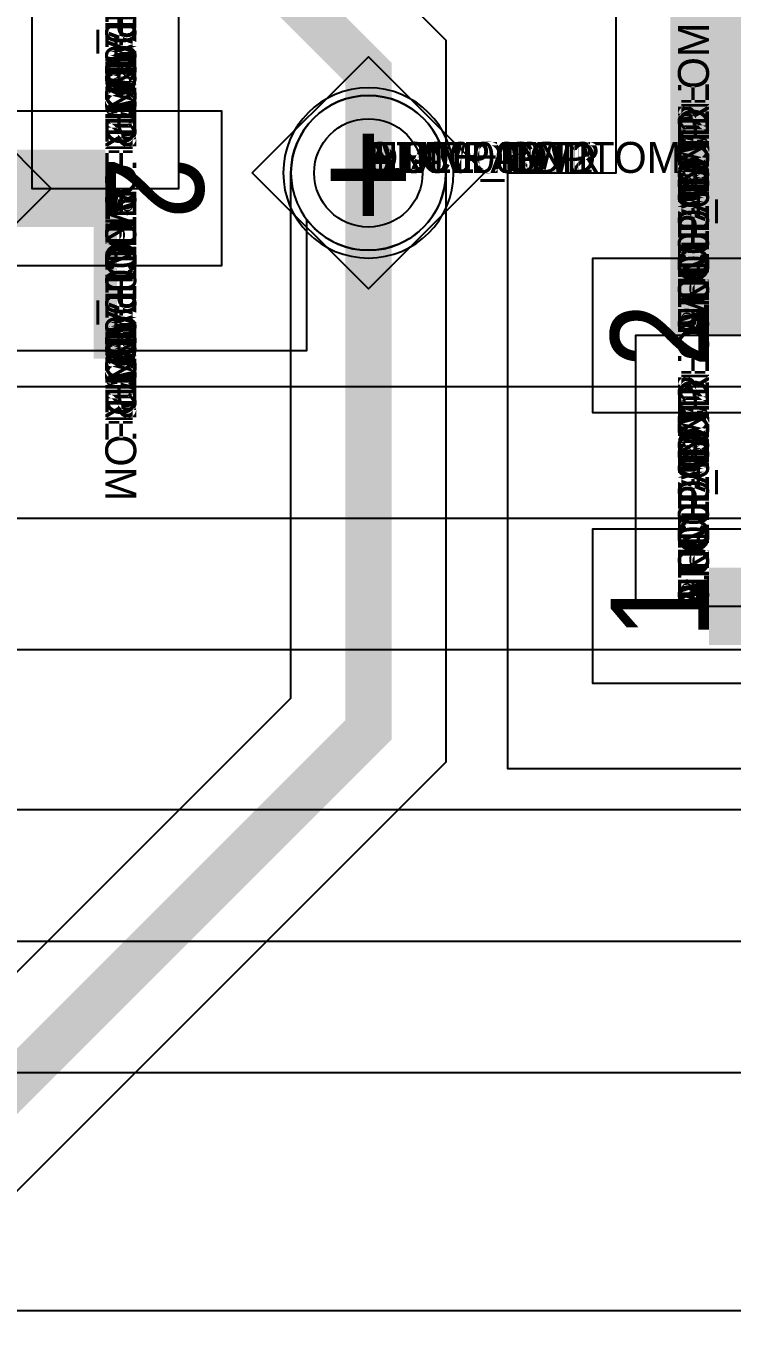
# Model space of a CAD drawing. Extents: x 0 to 323, y 0 to 320.
# Drawn here: x 93.05 to 97.61, y 215.17 to 223.55 of the extents above; entities that cross this region are included whole.
import ezdxf
from ezdxf.enums import TextEntityAlignment as Align

# ---------------------------------------------------------------- set-up
doc = ezdxf.new("R2010")
doc.units = 0
doc.header["$MEASUREMENT"] = 0
doc.layers.get('0').update_dxf_attribs({"linetype": 'CONTINUOUS'})
for name, color, linetype in [('CDN_FIGURES', 7, 'CONTINUOUS'), ('ETCH_BOTTOM', 7, 'CONTINUOUS'), ('ETCH_GND', 3, 'CONTINUOUS'), ('ETCH_INT1', 4, 'CONTINUOUS'), ('ETCH_INT2', 5, 'CONTINUOUS'), ('ETCH_PWR', 6, 'CONTINUOUS'), ('ETCH_TOP', 2, 'CONTINUOUS'), ('MANUFACTURING_NCLEGEND-1-6', 8, 'CONTINUOUS'), ('PACKAGE_GEOMETRY_ASSEMBLY_TOP', 11, 'CONTINUOUS'), ('PACKAGE_GEOMETRY_PIN_NUMBER', 9, 'CONTINUOUS')]:
    doc.layers.add(name, color=color, linetype=linetype)

# ---------------------------------------------------------------- blocks, each defined once
blk = doc.blocks.new('PAD_INFO')
for tag in ['SHAPE_TYPE', 'PAD_HEIGHT', 'PAD_LAYER', 'PAD_TYPE', 'PAD_WIDTH']:
    blk.add_attdef(tag, (0, 0), '', height=0.2)
at = {"flags": 2}
blk.add_attdef('CDN_TYPE', (0, 0), '', height=0.2, dxfattribs=at)
blk = doc.blocks.new('DRILL_INFO')
at = {"flags": 2}
blk.add_attdef('CDN_TYPE', (0, 0), '', height=0.2, dxfattribs=at)
for tag in ['FSHAPE', 'FCHAR', 'DRILL_HEIGHT', 'DIAMETER', 'PLATED', 'DRILL_WIDTH']:
    blk.add_attdef(tag, (0, 0), '', height=0.2)
blk = doc.blocks.new('VIA0700X0300')
at = {"layer": 'ETCH_BOTTOM'}
blk.add_circle((0, 0), 0.35, dxfattribs=at)
at = {"layer": 'ETCH_GND'}
blk.add_circle((0, 0), 0.35, dxfattribs=at)
at = {"layer": 'ETCH_INT1'}
blk.add_circle((0, 0), 0.35, dxfattribs=at)
at = {"layer": 'ETCH_INT2'}
blk.add_circle((0, 0), 0.35, dxfattribs=at)
at = {"layer": 'ETCH_PWR'}
blk.add_circle((0, 0), 0.35, dxfattribs=at)
at = {"layer": 'ETCH_TOP'}
blk.add_circle((0, 0), 0.35, dxfattribs=at)
ref = blk.add_blockref('PAD_INFO', (0, 0))
ref.add_attrib('PAD_LAYER', 'ETCH_TOP', (0, 0), dxfattribs={"height": 0.2})
ref.add_attrib('SHAPE_TYPE', 'NULL', (0, 0), dxfattribs={"height": 0.2})
ref.add_attrib('PAD_TYPE', 'ANTIPAD', (0, 0), dxfattribs={"height": 0.2})
ref.add_attrib('PAD_WIDTH', '0.000000', (0, 0), dxfattribs={"height": 0.2})
ref.add_attrib('PAD_HEIGHT', '0.000000', (0, 0), dxfattribs={"height": 0.2})
ref = blk.add_blockref('PAD_INFO', (0, 0))
ref.add_attrib('PAD_LAYER', 'ETCH_GND', (0, 0), dxfattribs={"height": 0.2})
ref.add_attrib('SHAPE_TYPE', 'NULL', (0, 0), dxfattribs={"height": 0.2})
ref.add_attrib('PAD_TYPE', 'ANTIPAD', (0, 0), dxfattribs={"height": 0.2})
ref.add_attrib('PAD_WIDTH', '0.000000', (0, 0), dxfattribs={"height": 0.2})
ref.add_attrib('PAD_HEIGHT', '0.000000', (0, 0), dxfattribs={"height": 0.2})
ref = blk.add_blockref('PAD_INFO', (0, 0))
ref.add_attrib('PAD_LAYER', 'ETCH_INT1', (0, 0), dxfattribs={"height": 0.2})
ref.add_attrib('SHAPE_TYPE', 'NULL', (0, 0), dxfattribs={"height": 0.2})
ref.add_attrib('PAD_TYPE', 'ANTIPAD', (0, 0), dxfattribs={"height": 0.2})
ref.add_attrib('PAD_WIDTH', '0.000000', (0, 0), dxfattribs={"height": 0.2})
ref.add_attrib('PAD_HEIGHT', '0.000000', (0, 0), dxfattribs={"height": 0.2})
ref = blk.add_blockref('PAD_INFO', (0, 0))
ref.add_attrib('PAD_LAYER', 'ETCH_INT2', (0, 0), dxfattribs={"height": 0.2})
ref.add_attrib('SHAPE_TYPE', 'NULL', (0, 0), dxfattribs={"height": 0.2})
ref.add_attrib('PAD_TYPE', 'ANTIPAD', (0, 0), dxfattribs={"height": 0.2})
ref.add_attrib('PAD_WIDTH', '0.000000', (0, 0), dxfattribs={"height": 0.2})
ref.add_attrib('PAD_HEIGHT', '0.000000', (0, 0), dxfattribs={"height": 0.2})
ref = blk.add_blockref('PAD_INFO', (0, 0))
ref.add_attrib('PAD_LAYER', 'ETCH_PWR', (0, 0), dxfattribs={"height": 0.2})
ref.add_attrib('SHAPE_TYPE', 'NULL', (0, 0), dxfattribs={"height": 0.2})
ref.add_attrib('PAD_TYPE', 'ANTIPAD', (0, 0), dxfattribs={"height": 0.2})
ref.add_attrib('PAD_WIDTH', '0.000000', (0, 0), dxfattribs={"height": 0.2})
ref.add_attrib('PAD_HEIGHT', '0.000000', (0, 0), dxfattribs={"height": 0.2})
ref = blk.add_blockref('PAD_INFO', (0, 0))
ref.add_attrib('PAD_LAYER', 'ETCH_BOTTOM', (0, 0), dxfattribs={"height": 0.2})
ref.add_attrib('SHAPE_TYPE', 'NULL', (0, 0), dxfattribs={"height": 0.2})
ref.add_attrib('PAD_TYPE', 'ANTIPAD', (0, 0), dxfattribs={"height": 0.2})
ref.add_attrib('PAD_WIDTH', '0.000000', (0, 0), dxfattribs={"height": 0.2})
ref.add_attrib('PAD_HEIGHT', '0.000000', (0, 0), dxfattribs={"height": 0.2})
ref = blk.add_blockref('PAD_INFO', (0, 0))
ref.add_attrib('PAD_LAYER', 'ETCH_TOP', (0, 0), dxfattribs={"height": 0.2})
ref.add_attrib('SHAPE_TYPE', 'NULL', (0, 0), dxfattribs={"height": 0.2})
ref.add_attrib('PAD_TYPE', 'THERMAL', (0, 0), dxfattribs={"height": 0.2})
ref.add_attrib('PAD_WIDTH', '0.000000', (0, 0), dxfattribs={"height": 0.2})
ref.add_attrib('PAD_HEIGHT', '0.000000', (0, 0), dxfattribs={"height": 0.2})
ref = blk.add_blockref('PAD_INFO', (0, 0))
ref.add_attrib('PAD_LAYER', 'ETCH_GND', (0, 0), dxfattribs={"height": 0.2})
ref.add_attrib('SHAPE_TYPE', 'NULL', (0, 0), dxfattribs={"height": 0.2})
ref.add_attrib('PAD_TYPE', 'THERMAL', (0, 0), dxfattribs={"height": 0.2})
ref.add_attrib('PAD_WIDTH', '0.000000', (0, 0), dxfattribs={"height": 0.2})
ref.add_attrib('PAD_HEIGHT', '0.000000', (0, 0), dxfattribs={"height": 0.2})
ref = blk.add_blockref('PAD_INFO', (0, 0))
ref.add_attrib('PAD_LAYER', 'ETCH_INT1', (0, 0), dxfattribs={"height": 0.2})
ref.add_attrib('SHAPE_TYPE', 'NULL', (0, 0), dxfattribs={"height": 0.2})
ref.add_attrib('PAD_TYPE', 'THERMAL', (0, 0), dxfattribs={"height": 0.2})
ref.add_attrib('PAD_WIDTH', '0.000000', (0, 0), dxfattribs={"height": 0.2})
ref.add_attrib('PAD_HEIGHT', '0.000000', (0, 0), dxfattribs={"height": 0.2})
ref = blk.add_blockref('PAD_INFO', (0, 0))
ref.add_attrib('PAD_LAYER', 'ETCH_INT2', (0, 0), dxfattribs={"height": 0.2})
ref.add_attrib('SHAPE_TYPE', 'NULL', (0, 0), dxfattribs={"height": 0.2})
ref.add_attrib('PAD_TYPE', 'THERMAL', (0, 0), dxfattribs={"height": 0.2})
ref.add_attrib('PAD_WIDTH', '0.000000', (0, 0), dxfattribs={"height": 0.2})
ref.add_attrib('PAD_HEIGHT', '0.000000', (0, 0), dxfattribs={"height": 0.2})
ref = blk.add_blockref('PAD_INFO', (0, 0))
ref.add_attrib('PAD_LAYER', 'ETCH_PWR', (0, 0), dxfattribs={"height": 0.2})
ref.add_attrib('SHAPE_TYPE', 'NULL', (0, 0), dxfattribs={"height": 0.2})
ref.add_attrib('PAD_TYPE', 'THERMAL', (0, 0), dxfattribs={"height": 0.2})
ref.add_attrib('PAD_WIDTH', '0.000000', (0, 0), dxfattribs={"height": 0.2})
ref.add_attrib('PAD_HEIGHT', '0.000000', (0, 0), dxfattribs={"height": 0.2})
ref = blk.add_blockref('PAD_INFO', (0, 0))
ref.add_attrib('PAD_LAYER', 'ETCH_BOTTOM', (0, 0), dxfattribs={"height": 0.2})
ref.add_attrib('SHAPE_TYPE', 'NULL', (0, 0), dxfattribs={"height": 0.2})
ref.add_attrib('PAD_TYPE', 'THERMAL', (0, 0), dxfattribs={"height": 0.2})
ref.add_attrib('PAD_WIDTH', '0.000000', (0, 0), dxfattribs={"height": 0.2})
ref.add_attrib('PAD_HEIGHT', '0.000000', (0, 0), dxfattribs={"height": 0.2})
ref = blk.add_blockref('PAD_INFO', (0, 0))
ref.add_attrib('PAD_LAYER', 'ETCH_TOP', (0, 0), dxfattribs={"height": 0.2})
ref.add_attrib('SHAPE_TYPE', 'CIRCLE', (0, 0), dxfattribs={"height": 0.2})
ref.add_attrib('PAD_TYPE', 'REGULAR', (0, 0), dxfattribs={"height": 0.2})
ref.add_attrib('PAD_WIDTH', '0.700000', (0, 0), dxfattribs={"height": 0.2})
ref.add_attrib('PAD_HEIGHT', '0.700000', (0, 0), dxfattribs={"height": 0.2})
ref = blk.add_blockref('PAD_INFO', (0, 0))
ref.add_attrib('PAD_LAYER', 'ETCH_GND', (0, 0), dxfattribs={"height": 0.2})
ref.add_attrib('SHAPE_TYPE', 'CIRCLE', (0, 0), dxfattribs={"height": 0.2})
ref.add_attrib('PAD_TYPE', 'REGULAR', (0, 0), dxfattribs={"height": 0.2})
ref.add_attrib('PAD_WIDTH', '0.700000', (0, 0), dxfattribs={"height": 0.2})
ref.add_attrib('PAD_HEIGHT', '0.700000', (0, 0), dxfattribs={"height": 0.2})
ref = blk.add_blockref('PAD_INFO', (0, 0))
ref.add_attrib('PAD_LAYER', 'ETCH_INT1', (0, 0), dxfattribs={"height": 0.2})
ref.add_attrib('SHAPE_TYPE', 'CIRCLE', (0, 0), dxfattribs={"height": 0.2})
ref.add_attrib('PAD_TYPE', 'REGULAR', (0, 0), dxfattribs={"height": 0.2})
ref.add_attrib('PAD_WIDTH', '0.700000', (0, 0), dxfattribs={"height": 0.2})
ref.add_attrib('PAD_HEIGHT', '0.700000', (0, 0), dxfattribs={"height": 0.2})
ref = blk.add_blockref('PAD_INFO', (0, 0))
ref.add_attrib('PAD_LAYER', 'ETCH_INT2', (0, 0), dxfattribs={"height": 0.2})
ref.add_attrib('SHAPE_TYPE', 'CIRCLE', (0, 0), dxfattribs={"height": 0.2})
ref.add_attrib('PAD_TYPE', 'REGULAR', (0, 0), dxfattribs={"height": 0.2})
ref.add_attrib('PAD_WIDTH', '0.700000', (0, 0), dxfattribs={"height": 0.2})
ref.add_attrib('PAD_HEIGHT', '0.700000', (0, 0), dxfattribs={"height": 0.2})
ref = blk.add_blockref('PAD_INFO', (0, 0))
ref.add_attrib('PAD_LAYER', 'ETCH_PWR', (0, 0), dxfattribs={"height": 0.2})
ref.add_attrib('SHAPE_TYPE', 'CIRCLE', (0, 0), dxfattribs={"height": 0.2})
ref.add_attrib('PAD_TYPE', 'REGULAR', (0, 0), dxfattribs={"height": 0.2})
ref.add_attrib('PAD_WIDTH', '0.700000', (0, 0), dxfattribs={"height": 0.2})
ref.add_attrib('PAD_HEIGHT', '0.700000', (0, 0), dxfattribs={"height": 0.2})
ref = blk.add_blockref('PAD_INFO', (0, 0))
ref.add_attrib('PAD_LAYER', 'ETCH_BOTTOM', (0, 0), dxfattribs={"height": 0.2})
ref.add_attrib('SHAPE_TYPE', 'CIRCLE', (0, 0), dxfattribs={"height": 0.2})
ref.add_attrib('PAD_TYPE', 'REGULAR', (0, 0), dxfattribs={"height": 0.2})
ref.add_attrib('PAD_WIDTH', '0.700000', (0, 0), dxfattribs={"height": 0.2})
ref.add_attrib('PAD_HEIGHT', '0.700000', (0, 0), dxfattribs={"height": 0.2})
ref = blk.add_blockref('DRILL_INFO', (0, 0))
ref.add_attrib('DIAMETER', '0.300000', (0, 0), dxfattribs={"height": 0.2})
ref.add_attrib('PLATED', 'PLATED', (0, 0), dxfattribs={"height": 0.2})
ref.add_attrib('FSHAPE', 'DIAMOND', (0, 0), dxfattribs={"height": 0.2})
ref.add_attrib('FCHAR', '+', (0, 0), dxfattribs={"height": 0.2})
ref.add_attrib('DRILL_WIDTH', '1.500000', (0, 0), dxfattribs={"height": 0.2})
ref.add_attrib('DRILL_HEIGHT', '1.500000', (0, 0), dxfattribs={"height": 0.2})
for tag in ['CDN_TYPE', 'PIN']:
    blk.add_attdef(tag, (0, 0), '', height=0.2)
at = {"flags": 2}
for tag in ['PSTKNAME', 'BBV']:
    blk.add_attdef(tag, (0, 0), '', height=0.2, dxfattribs=at)
blk = doc.blocks.new('FIGURE_DIAMOND')
at = {"layer": 'CDN_FIGURES'}
blk.add_lwpolyline([(-0.5, 0), (0, 0.5), (0.5, 0), (0, -0.5)], close=True, dxfattribs=at)
blk = doc.blocks.new('RC1000X1500TS')
at = {"layer": 'ETCH_TOP'}
blk.add_lwpolyline([(-0.5, -0.75), (-0.5, 0.75), (0.5, 0.75), (0.5, -0.75)], close=True, dxfattribs=at)
ref = blk.add_blockref('PAD_INFO', (0, 0))
ref.add_attrib('PAD_LAYER', 'ETCH_TOP', (0, 0), dxfattribs={"height": 0.2})
ref.add_attrib('SHAPE_TYPE', 'NULL', (0, 0), dxfattribs={"height": 0.2})
ref.add_attrib('PAD_TYPE', 'ANTIPAD', (0, 0), dxfattribs={"height": 0.2})
ref.add_attrib('PAD_WIDTH', '0.000000', (0, 0), dxfattribs={"height": 0.2})
ref.add_attrib('PAD_HEIGHT', '0.000000', (0, 0), dxfattribs={"height": 0.2})
ref = blk.add_blockref('PAD_INFO', (0, 0))
ref.add_attrib('PAD_LAYER', 'ETCH_GND', (0, 0), dxfattribs={"height": 0.2})
ref.add_attrib('SHAPE_TYPE', 'NULL', (0, 0), dxfattribs={"height": 0.2})
ref.add_attrib('PAD_TYPE', 'ANTIPAD', (0, 0), dxfattribs={"height": 0.2})
ref.add_attrib('PAD_WIDTH', '0.000000', (0, 0), dxfattribs={"height": 0.2})
ref.add_attrib('PAD_HEIGHT', '0.000000', (0, 0), dxfattribs={"height": 0.2})
ref = blk.add_blockref('PAD_INFO', (0, 0))
ref.add_attrib('PAD_LAYER', 'ETCH_INT1', (0, 0), dxfattribs={"height": 0.2})
ref.add_attrib('SHAPE_TYPE', 'NULL', (0, 0), dxfattribs={"height": 0.2})
ref.add_attrib('PAD_TYPE', 'ANTIPAD', (0, 0), dxfattribs={"height": 0.2})
ref.add_attrib('PAD_WIDTH', '0.000000', (0, 0), dxfattribs={"height": 0.2})
ref.add_attrib('PAD_HEIGHT', '0.000000', (0, 0), dxfattribs={"height": 0.2})
ref = blk.add_blockref('PAD_INFO', (0, 0))
ref.add_attrib('PAD_LAYER', 'ETCH_INT2', (0, 0), dxfattribs={"height": 0.2})
ref.add_attrib('SHAPE_TYPE', 'NULL', (0, 0), dxfattribs={"height": 0.2})
ref.add_attrib('PAD_TYPE', 'ANTIPAD', (0, 0), dxfattribs={"height": 0.2})
ref.add_attrib('PAD_WIDTH', '0.000000', (0, 0), dxfattribs={"height": 0.2})
ref.add_attrib('PAD_HEIGHT', '0.000000', (0, 0), dxfattribs={"height": 0.2})
ref = blk.add_blockref('PAD_INFO', (0, 0))
ref.add_attrib('PAD_LAYER', 'ETCH_PWR', (0, 0), dxfattribs={"height": 0.2})
ref.add_attrib('SHAPE_TYPE', 'NULL', (0, 0), dxfattribs={"height": 0.2})
ref.add_attrib('PAD_TYPE', 'ANTIPAD', (0, 0), dxfattribs={"height": 0.2})
ref.add_attrib('PAD_WIDTH', '0.000000', (0, 0), dxfattribs={"height": 0.2})
ref.add_attrib('PAD_HEIGHT', '0.000000', (0, 0), dxfattribs={"height": 0.2})
ref = blk.add_blockref('PAD_INFO', (0, 0))
ref.add_attrib('PAD_LAYER', 'ETCH_BOTTOM', (0, 0), dxfattribs={"height": 0.2})
ref.add_attrib('SHAPE_TYPE', 'NULL', (0, 0), dxfattribs={"height": 0.2})
ref.add_attrib('PAD_TYPE', 'ANTIPAD', (0, 0), dxfattribs={"height": 0.2})
ref.add_attrib('PAD_WIDTH', '0.000000', (0, 0), dxfattribs={"height": 0.2})
ref.add_attrib('PAD_HEIGHT', '0.000000', (0, 0), dxfattribs={"height": 0.2})
ref = blk.add_blockref('PAD_INFO', (0, 0))
ref.add_attrib('PAD_LAYER', 'ETCH_TOP', (0, 0), dxfattribs={"height": 0.2})
ref.add_attrib('SHAPE_TYPE', 'NULL', (0, 0), dxfattribs={"height": 0.2})
ref.add_attrib('PAD_TYPE', 'THERMAL', (0, 0), dxfattribs={"height": 0.2})
ref.add_attrib('PAD_WIDTH', '0.000000', (0, 0), dxfattribs={"height": 0.2})
ref.add_attrib('PAD_HEIGHT', '0.000000', (0, 0), dxfattribs={"height": 0.2})
ref = blk.add_blockref('PAD_INFO', (0, 0))
ref.add_attrib('PAD_LAYER', 'ETCH_GND', (0, 0), dxfattribs={"height": 0.2})
ref.add_attrib('SHAPE_TYPE', 'NULL', (0, 0), dxfattribs={"height": 0.2})
ref.add_attrib('PAD_TYPE', 'THERMAL', (0, 0), dxfattribs={"height": 0.2})
ref.add_attrib('PAD_WIDTH', '0.000000', (0, 0), dxfattribs={"height": 0.2})
ref.add_attrib('PAD_HEIGHT', '0.000000', (0, 0), dxfattribs={"height": 0.2})
ref = blk.add_blockref('PAD_INFO', (0, 0))
ref.add_attrib('PAD_LAYER', 'ETCH_INT1', (0, 0), dxfattribs={"height": 0.2})
ref.add_attrib('SHAPE_TYPE', 'NULL', (0, 0), dxfattribs={"height": 0.2})
ref.add_attrib('PAD_TYPE', 'THERMAL', (0, 0), dxfattribs={"height": 0.2})
ref.add_attrib('PAD_WIDTH', '0.000000', (0, 0), dxfattribs={"height": 0.2})
ref.add_attrib('PAD_HEIGHT', '0.000000', (0, 0), dxfattribs={"height": 0.2})
ref = blk.add_blockref('PAD_INFO', (0, 0))
ref.add_attrib('PAD_LAYER', 'ETCH_INT2', (0, 0), dxfattribs={"height": 0.2})
ref.add_attrib('SHAPE_TYPE', 'NULL', (0, 0), dxfattribs={"height": 0.2})
ref.add_attrib('PAD_TYPE', 'THERMAL', (0, 0), dxfattribs={"height": 0.2})
ref.add_attrib('PAD_WIDTH', '0.000000', (0, 0), dxfattribs={"height": 0.2})
ref.add_attrib('PAD_HEIGHT', '0.000000', (0, 0), dxfattribs={"height": 0.2})
ref = blk.add_blockref('PAD_INFO', (0, 0))
ref.add_attrib('PAD_LAYER', 'ETCH_PWR', (0, 0), dxfattribs={"height": 0.2})
ref.add_attrib('SHAPE_TYPE', 'NULL', (0, 0), dxfattribs={"height": 0.2})
ref.add_attrib('PAD_TYPE', 'THERMAL', (0, 0), dxfattribs={"height": 0.2})
ref.add_attrib('PAD_WIDTH', '0.000000', (0, 0), dxfattribs={"height": 0.2})
ref.add_attrib('PAD_HEIGHT', '0.000000', (0, 0), dxfattribs={"height": 0.2})
ref = blk.add_blockref('PAD_INFO', (0, 0))
ref.add_attrib('PAD_LAYER', 'ETCH_BOTTOM', (0, 0), dxfattribs={"height": 0.2})
ref.add_attrib('SHAPE_TYPE', 'NULL', (0, 0), dxfattribs={"height": 0.2})
ref.add_attrib('PAD_TYPE', 'THERMAL', (0, 0), dxfattribs={"height": 0.2})
ref.add_attrib('PAD_WIDTH', '0.000000', (0, 0), dxfattribs={"height": 0.2})
ref.add_attrib('PAD_HEIGHT', '0.000000', (0, 0), dxfattribs={"height": 0.2})
ref = blk.add_blockref('PAD_INFO', (0, 0))
ref.add_attrib('PAD_LAYER', 'ETCH_GND', (0, 0), dxfattribs={"height": 0.2})
ref.add_attrib('SHAPE_TYPE', 'NULL', (0, 0), dxfattribs={"height": 0.2})
ref.add_attrib('PAD_TYPE', 'REGULAR', (0, 0), dxfattribs={"height": 0.2})
ref.add_attrib('PAD_WIDTH', '0.000000', (0, 0), dxfattribs={"height": 0.2})
ref.add_attrib('PAD_HEIGHT', '0.000000', (0, 0), dxfattribs={"height": 0.2})
ref = blk.add_blockref('PAD_INFO', (0, 0))
ref.add_attrib('PAD_LAYER', 'ETCH_INT1', (0, 0), dxfattribs={"height": 0.2})
ref.add_attrib('SHAPE_TYPE', 'NULL', (0, 0), dxfattribs={"height": 0.2})
ref.add_attrib('PAD_TYPE', 'REGULAR', (0, 0), dxfattribs={"height": 0.2})
ref.add_attrib('PAD_WIDTH', '0.000000', (0, 0), dxfattribs={"height": 0.2})
ref.add_attrib('PAD_HEIGHT', '0.000000', (0, 0), dxfattribs={"height": 0.2})
ref = blk.add_blockref('PAD_INFO', (0, 0))
ref.add_attrib('PAD_LAYER', 'ETCH_INT2', (0, 0), dxfattribs={"height": 0.2})
ref.add_attrib('SHAPE_TYPE', 'NULL', (0, 0), dxfattribs={"height": 0.2})
ref.add_attrib('PAD_TYPE', 'REGULAR', (0, 0), dxfattribs={"height": 0.2})
ref.add_attrib('PAD_WIDTH', '0.000000', (0, 0), dxfattribs={"height": 0.2})
ref.add_attrib('PAD_HEIGHT', '0.000000', (0, 0), dxfattribs={"height": 0.2})
ref = blk.add_blockref('PAD_INFO', (0, 0))
ref.add_attrib('PAD_LAYER', 'ETCH_PWR', (0, 0), dxfattribs={"height": 0.2})
ref.add_attrib('SHAPE_TYPE', 'NULL', (0, 0), dxfattribs={"height": 0.2})
ref.add_attrib('PAD_TYPE', 'REGULAR', (0, 0), dxfattribs={"height": 0.2})
ref.add_attrib('PAD_WIDTH', '0.000000', (0, 0), dxfattribs={"height": 0.2})
ref.add_attrib('PAD_HEIGHT', '0.000000', (0, 0), dxfattribs={"height": 0.2})
ref = blk.add_blockref('PAD_INFO', (0, 0))
ref.add_attrib('PAD_LAYER', 'ETCH_BOTTOM', (0, 0), dxfattribs={"height": 0.2})
ref.add_attrib('SHAPE_TYPE', 'NULL', (0, 0), dxfattribs={"height": 0.2})
ref.add_attrib('PAD_TYPE', 'REGULAR', (0, 0), dxfattribs={"height": 0.2})
ref.add_attrib('PAD_WIDTH', '0.000000', (0, 0), dxfattribs={"height": 0.2})
ref.add_attrib('PAD_HEIGHT', '0.000000', (0, 0), dxfattribs={"height": 0.2})
ref = blk.add_blockref('DRILL_INFO', (0, 0))
ref.add_attrib('DIAMETER', '0.000000', (0, 0), dxfattribs={"height": 0.2})
ref.add_attrib('PLATED', 'PLATED', (0, 0), dxfattribs={"height": 0.2})
ref.add_attrib('FSHAPE', 'NULL', (0, 0), dxfattribs={"height": 0.2})
ref.add_attrib('DRILL_WIDTH', '0.000000', (0, 0), dxfattribs={"height": 0.2})
ref.add_attrib('DRILL_HEIGHT', '0.000000', (0, 0), dxfattribs={"height": 0.2})
ref = blk.add_blockref('PAD_INFO', (0, 0))
ref.add_attrib('PAD_LAYER', 'ETCH_TOP', (0, 0), dxfattribs={"height": 0.2})
ref.add_attrib('SHAPE_TYPE', 'RECTANGLE', (0, 0), dxfattribs={"height": 0.2})
ref.add_attrib('PAD_TYPE', 'REGULAR', (0, 0), dxfattribs={"height": 0.2})
ref.add_attrib('PAD_WIDTH', '1.000000', (0, 0), dxfattribs={"height": 0.2})
ref.add_attrib('PAD_HEIGHT', '1.500000', (0, 0), dxfattribs={"height": 0.2})
for tag in ['CDN_TYPE', 'PIN']:
    blk.add_attdef(tag, (0, 0), '', height=0.2)
at = {"flags": 2}
for tag in ['PSTKNAME', 'BBV']:
    blk.add_attdef(tag, (0, 0), '', height=0.2, dxfattribs=at)
blk = doc.blocks.new('F56')
at = {"layer": 'PACKAGE_GEOMETRY_ASSEMBLY_TOP'}
blk.add_lwpolyline([(0, -0.475), (1.75, -0.475), (1.75, 0.475), (0, 0.475)], close=True, dxfattribs=at)
at = {"layer": 'ETCH_TOP'}
ref = blk.add_blockref('RC1000X1500TS', (0, 0), dxfattribs=at)
ref.add_attrib('CDN_TYPE', 'PIN', (0, 0), dxfattribs={"height": 0.2})
ref.add_attrib('PIN', '1', (0, 0), dxfattribs={"height": 0.2})
ref = blk.add_blockref('RC1000X1500TS', (1.75, 0), dxfattribs=at)
ref.add_attrib('CDN_TYPE', 'PIN', (0, 0), dxfattribs={"height": 0.2})
ref.add_attrib('PIN', '2', (0, 0), dxfattribs={"height": 0.2})
at = {"flags": 2}
for tag in ['SYMBOL_TYPE', 'CDN_TYPE', 'REFDES']:
    blk.add_attdef(tag, (0, 0), '', height=0.2, dxfattribs=at)

msp = doc.modelspace()

# ---------------------------------------------------------------- linework, layer by layer
at = {"layer": 'ETCH_BOTTOM'}
msp.add_lwpolyline([(95.8127, 222.6055, 1), (94.7125, 222.6055, 1)], format="xyb", close=True, dxfattribs=at)
at = {"layer": 'ETCH_GND'}
msp.add_lwpolyline([(95.7627, 222.6055, 1), (94.7625, 222.6055, 1)], format="xyb", close=True, dxfattribs=at)
at = {"layer": 'ETCH_INT1'}
msp.add_lwpolyline([(95.7627, 222.6055, 1), (94.7625, 222.6055, 1)], format="xyb", close=True, dxfattribs=at)
at = {"layer": 'ETCH_INT2'}
for points, format in [([(73.1373, 197.5874), (94.7625, 219.2126), (94.7625, 222.6055, -1), (95.7627, 222.6055), (95.7627, 218.7984), (88.517, 211.5526, -2.085046), (87.9655, 211.0011), (73.8127, 196.8484)], "xyb"), ([(95.2626, 222.6055, 0.3, 0.3, 0), (95.2626, 219.0055, 0.3, 0.3, 0), (73.3126, 197.0555, 0.3, 0.3, 0), (73.3126, 195.8362, 0.3, 0.3, 0), (63.3369, 185.8605, 0.3, 0.3, 0), (56.9769, 185.8605, 0.3, 0.3, 0), (56.9469, 185.8905, 0.3, 0.3, 0), (56.4083, 185.8905, 0.3, 0.3, 0), (56.0276, 185.5098, 0.3, 0.3, 0), (56.0276, 185.4674, 0.3, 0.3, 0), (55.6957, 185.1355, 0.3, 0.3, 0), (36.4119, 185.1355, 0.3, 0.3, 0), (36.3819, 185.1055, 0.3, 0.3, 0), (35.8433, 185.1055, 0.3, 0.3, 0), (35.5033, 185.4455, 0.3, 0.3, 0), (16.0126, 185.4455, 0.3, 0.3, 0)], "xyseb")]:
    msp.add_lwpolyline(points, format=format, dxfattribs=at)
at = {"layer": 'ETCH_PWR'}
for points in [[(79.9681, 221.2256), (88.3245, 221.2256, -0.0667), (88.5483, 221.2556), (89.3769, 221.2556, -0.0667), (89.6007, 221.2256), (100.8982, 221.2256, -1.205763), (101.8004, 221.6156), (103.2905, 223.1056), (111.8147, 223.1056), (112.4647, 222.4556), (118.3855, 222.4556, -1.291117), (119.3526, 222.5056), (166.8647, 222.5056)], [(77.2405, 219.5254), (88.4771, 219.5254, 1.277006), (89.4481, 219.5254), (102.1147, 219.5254), (103.9947, 221.4054), (111.1105, 221.4054), (111.7605, 220.7554), (119.629, 220.7554), (119.679, 220.8054), (124.0623, 220.8054, 2.997003), (124.6629, 220.8054), (166.1605, 220.8054)], [(128.429, 218.5056), (127.044, 219.8906), (121.7112, 219.8906), (120.7162, 218.8956), (106.609, 218.8956, 4.887887), (106.2162, 218.8956), (104.7448, 218.8956), (103.7548, 217.9056), (101.7897, 217.9056, 0.915475), (100.8692, 218.2868), (100.6647, 218.4913), (87.6605, 218.4913), (87.541, 218.3718, 0.915475), (86.6205, 217.9906), (84.9048, 217.9906, 1.175829)], [(138.8804, 216.8054), (127.7248, 216.8054), (126.731, 217.7992, -0.925199), (125.8138, 218.1904), (125.4617, 218.1904, -1.643726), (124.5735, 218.1904), (122.4154, 218.1904), (121.4204, 217.1954), (105.449, 217.1954), (104.459, 216.2054), (103.0331, 216.2054, -1.377485), (102.0821, 216.2054), (100.5462, 216.2054), (100.4963, 216.2553, -3.985557), (100.1624, 216.5892), (99.9605, 216.7911), (88.3647, 216.7911), (88.1926, 216.619, -4.602292), (87.8991, 216.3255), (87.864, 216.2904), (84.0012, 216.2904)]]:
    msp.add_lwpolyline(points, format="xyb", dxfattribs=at)
msp.add_lwpolyline([(95.7627, 222.6055, 1), (94.7625, 222.6055, 1)], format="xyb", close=True, dxfattribs=at)
for points in [[(77.5926, 220.3755), (88.5183, 220.3755), (88.5483, 220.4055), (89.3769, 220.4055), (89.4069, 220.3755), (101.7626, 220.3755), (103.6426, 222.2555), (111.4626, 222.2555), (112.1126, 221.6055), (119.2769, 221.6055), (119.3269, 221.6555), (166.5126, 221.6555)], [(8.9926, 216.9255), (13.1426, 212.7755), (25.9826, 212.7755), (28.6026, 215.3955), (32.5195, 215.3955), (32.7595, 215.1555), (54.8626, 215.1555), (57.7526, 218.0455), (83.4483, 218.0455), (84.3533, 217.1405), (87.5119, 217.1405), (88.0126, 217.6412), (100.3126, 217.6412), (100.8983, 217.0555), (104.1069, 217.0555), (105.0969, 218.0455), (121.0683, 218.0455), (122.0633, 219.0405), (126.6919, 219.0405), (128.0769, 217.6555)]]:
    msp.add_lwpolyline(points, dxfattribs=at)
at = {"layer": 'ETCH_TOP'}
for points, format in [([(98.7627, 218.7554), (96.1625, 218.7554), (96.1625, 222.6056), (96.8625, 222.6056), (96.8625, 227.9041), (98.8883, 229.9298, -0.133937)], "xyb"), ([(97.4626, 221.5555, 0.5, 0.5, 0), (97.4626, 227.6555, 0.5, 0.5, 0), (99.3126, 229.5055, 0.5, 0.5, 0)], "xyseb"), ([(81.0875, 227.6766), (91.085, 227.6766), (91.714, 228.3056), (92.2625, 228.3056), (92.2625, 228.7556), (94.8627, 228.7556), (94.8627, 224.3626), (95.7627, 223.4626), (95.7627, 222.6055, -0.720531), (94.8627, 222.3052), (94.8627, 221.4554), (92.2625, 221.4554), (92.2625, 227.1054), (92.2112, 227.1054), (91.8377, 226.7319), (91.8377, 225.3264), (88.9525, 225.3264, -0.796676), (87.7827, 225.3264), (87.5958, 225.3264, -0.915391), (86.5994, 225.3264), (85.1102, 225.3264, -0.662398)], "xyb"), ([(95.2626, 222.6055, 0.3, 0.3, 0), (95.2626, 223.2555, 0.3, 0.3, 0), (94.1126, 224.4055, 0.3, 0.3, 0), (93.7126, 224.4055, 0.3, 0.3, 0), (93.5626, 224.2555, 0.3, 0.3, 0)], "xyseb"), ([(93.5626, 222.5055, 0.5, 0.5, 0), (92.4626, 222.5055, 0.5, 0.5, 0)], "xyseb"), ([(93.5626, 221.4047, 0.15, 0.15, 0), (93.5626, 222.5055, 0.15, 0.15, 0)], "xyseb"), ([(97.4626, 219.8055, 0.5, 0.5, 0), (99.5626, 219.8055, 0.5, 0.5, 0), (101.3126, 218.0555, 0.5, 0.5, 0)], "xyseb")]:
    msp.add_lwpolyline(points, format=format, dxfattribs=at)
msp.add_lwpolyline([(84.9338, 215.3056), (85.8866, 215.3056), (85.9366, 215.2556), (86.0886, 215.2556), (86.1386, 215.3056), (87.0914, 215.3056), (87.1414, 215.2556), (140.2338, 215.2556)], dxfattribs=at)

# ---------------------------------------------------------------- block references
for p, rotation in [((93.5626, 224.2555), 270), ((97.4626, 219.8055), 90)]:
    msp.add_blockref('F56', p, dxfattribs=dict(rotation=rotation))
msp.add_blockref('VIA0700X0300', (95.2626, 222.6055), dxfattribs=at)
at = {"layer": 'MANUFACTURING_NCLEGEND-1-6', "xscale": 1.5, "yscale": 1.5}
for p in [(95.2626, 222.6055), (92.4626, 222.5055)]:
    msp.add_blockref('FIGURE_DIAMOND', p, dxfattribs=at)

# ---------------------------------------------------------------- texts
at = {"layer": 'MANUFACTURING_NCLEGEND-1-6'}
msp.add_text('+', height=0.75, dxfattribs=at).set_placement((95.2626, 222.6055), align=Align.MIDDLE_CENTER)
at = {"layer": 'PACKAGE_GEOMETRY_PIN_NUMBER', "width": 0.88}
for s, rotation, p in [('2', 270, (93.5626, 222.5055)), ('2', 90, (97.4626, 221.5555)), ('1', 90, (97.4626, 219.8055))]:
    msp.add_text(s, height=0.635, rotation=rotation, dxfattribs=at).set_placement(p, align=Align.CENTER)

doc.saveas('drawing.dxf')
